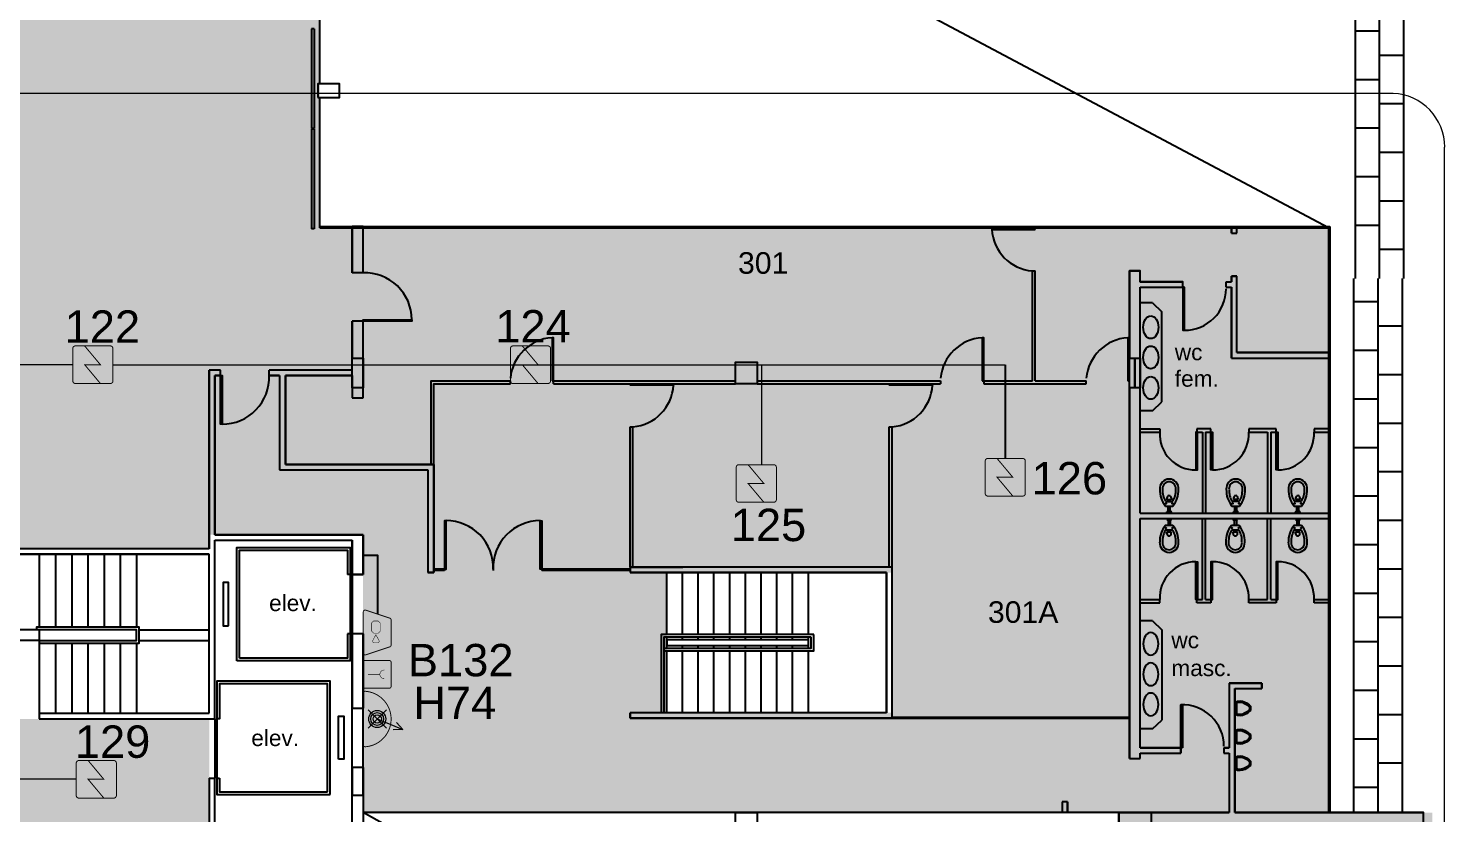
# Model space of a CAD drawing. Header units: metres. Extents: x -331 to 2982, y 362 to 2539.
# Drawn here: x 846.21 to 872.45, y 2203.75 to 2218.31 of the extents above; entities that cross this region are included whole.
import ezdxf
from ezdxf.enums import TextEntityAlignment as Align

# ---------------------------------------------------------------- set-up
doc = ezdxf.new("R2010")
doc.units = ezdxf.units.M
doc.layers.get('0').update_dxf_attribs({"color": 251})
for name, color, linetype in [('72_EGR_BASE_PRIMITIVE', 7, 'Continuous'), ('ALV', 251, 'Continuous'), ('CX', 251, 'Continuous'), ('Det', 251, 'Continuous'), ('DET. FUMAÇA', 1, 'Continuous'), ('Div', 251, 'Continuous'), ('Est', 251, 'Continuous'), ('Mob', 251, 'Continuous'), ('Pis', 251, 'Continuous'), ('SALAS NOVAS', 7, 'Continuous'), ('Texto_Salas', 251, 'Continuous'), ('vid', 251, 'Continuous'), ('vis', 251, 'Continuous')]:
    doc.layers.add(name, color=color, linetype=linetype)
doc.layers.add('_corredores', color=251, linetype='Continuous', plot=False)
doc.layers.add('_salas', color=251, linetype='Continuous', plot=False)
doc.styles.add('DESTAQUE', font='arial.ttf', dxfattribs={"height": 0.4})
doc.styles.add('X3G_ENTITY_1416C373', font='arial.ttf', dxfattribs={"height": 0.6})
doc.styles.add('X3G_ENTITY_1416C459', font='arial.ttf', dxfattribs={"height": 0.6})
doc.styles.add('X3G_ENTITY_1416C45C', font='arial.ttf', dxfattribs={"height": 0.6})
doc.styles.add('X3G_ENTITY_1416C45F', font='arial.ttf', dxfattribs={"height": 0.6})
doc.styles.add('X3G_ENTITY_1416C462', font='arial.ttf', dxfattribs={"height": 0.6})
doc.styles.add('X3G_ENTITY_1416C468', font='arial.ttf', dxfattribs={"height": 0.6})
doc.styles.add('X3G_ENTITY_1422AABD', font='arial.ttf', dxfattribs={"height": 0.6})

# ---------------------------------------------------------------- blocks, each defined once
blk = doc.blocks.new('WEW')
at = {"color": 1, "lineweight": 0, "true_color": 0xe60000}
for p, q in [((1781.244, 994.005), (1781.439, 994.482)), ((1781.439, 994.482), (1781.308, 994.36)), ((1781.439, 994.482), (1781.447, 994.302)), ((1781.075, 994.175), (1781.413, 993.836)), ((1781.413, 994.175), (1781.075, 993.836))]:
    blk.add_line(p, q, dxfattribs=at)
at = {"color": 1, "true_color": 0xe60000, "const_width": 0.0172}
for points in [[(1779.259, 993.747), (1780.023, 993.747, 0.511918), (1780.056, 993.793), (1779.907, 994.24, 0.322823), (1779.874, 994.263), (1779.408, 994.263, 0.322823), (1779.375, 994.24), (1779.226, 993.793, 0.511918)], [(1780.193, 994.263), (1780.641, 994.263, -0.414214), (1780.675, 994.229), (1780.675, 993.782, -0.414214), (1780.641, 993.747), (1780.193, 993.747, -0.414214), (1780.159, 993.782), (1780.159, 994.229, -0.414214)], [(1780.764, 993.748), (1781.724, 993.748, 0.435311), (1781.759, 993.784, 0.930949), (1780.73, 993.784, 0.435311)]]:
    blk.add_lwpolyline(points, format="xyb", close=True, dxfattribs=at)
at = {"color": 1, "true_color": 0xe60000, "const_width": 0.0086}
for points in [[(1780.336, 994.135), (1780.338, 994.117), (1780.344, 994.099), (1780.351, 994.088), (1780.365, 994.073), (1780.373, 994.067), (1780.386, 994.06), (1780.397, 994.057), (1780.413, 994.055), (1780.421, 994.055), (1780.431, 994.056), (1780.45, 994.062), (1780.464, 994.07), (1780.477, 994.082), (1780.488, 994.096), (1780.494, 994.11), (1780.497, 994.122), (1780.498, 994.13), (1780.498, 994.136)], [(1780.417, 993.837), (1780.417, 994.055)]]:
    blk.add_lwpolyline(points, dxfattribs=at)
for points in [[(1779.463, 994.06), (1779.617, 994.06), (1779.652, 994.026), (1779.652, 993.936), (1779.617, 993.902), (1779.463, 993.902), (1779.428, 993.936), (1779.428, 994.026)], [(1779.832, 993.936), (1779.832, 994.026), (1779.802, 994.044), (1779.679, 993.981), (1779.802, 993.918)]]:
    blk.add_lwpolyline(points, close=True, dxfattribs=at)
at = {"color": 1, "lineweight": 0, "true_color": 0xe60000}
for radius in [0.158, 0.119, 0.0774]:
    blk.add_circle((1781.244, 994.005), radius, dxfattribs=at)
blk = doc.blocks.new('Detector de fumaça')
at = {"layer": 'DET. FUMAÇA', "linetype": 'Continuous', "lineweight": 15, "const_width": 0.0187}
blk.add_lwpolyline([(774.599, 539.816), (775.249, 539.816, -0.414214), (775.296, 539.769), (775.296, 539.167, -0.414214), (775.249, 539.12), (774.599, 539.12, -0.414214), (774.553, 539.167), (774.553, 539.769, -0.414214)], format="xyb", close=True, dxfattribs=at)
blk.add_lwpolyline([(774.773, 539.816), (775.064, 539.468), (774.773, 539.468), (775.064, 539.12)], dxfattribs=at)
blk = doc.blocks.new('VASO')
at = {"layer": 'Mob'}
for p, q in [((302.351, 172.465), (302.38, 172.465)), ((302.38, 172.465), (302.38, 172.383)), ((302.411, 172.354), (302.411, 172.494)), ((302.499, 172.354), (302.499, 172.494)), ((302.599, 172.444), (302.499, 172.444)), ((302.599, 172.444), (302.599, 172.455)), ((302.599, 172.404), (302.599, 172.444)), ((302.619, 172.464), (302.609, 172.464)), ((302.619, 172.424), (302.619, 172.464)), ((302.619, 172.424), (302.619, 172.383)), ((302.351, 172.383), (302.38, 172.383)), ((302.599, 172.404), (302.499, 172.404)), ((302.599, 172.404), (302.599, 172.393)), ((302.619, 172.383), (302.609, 172.383))]:
    blk.add_line(p, q, dxfattribs=at)
for centre in [(302.453, 172.486), (302.453, 172.362)]:
    blk.add_circle(centre, 0.00707, dxfattribs=at)
for centre, radius, start, end in [((302.178, 172.42), 0.179, 86.6811, 178.7962), ((302.178, 172.427), 0.179, 181.2038, 273.3189), ((302.178, 172.42), 0.129, 86.6811, 178.7962), ((302.178, 172.427), 0.129, 181.2038, 273.3189), ((302.205, 172.134), 0.464, 50.6979, 92.0637), ((302.205, 172.134), 0.414, 60.1325, 92.0637), ((302.349, 172.422), 0.043, 86.6811, 178.7962), ((302.349, 172.426), 0.043, 181.2038, 273.3189), ((302.609, 172.455), 0.00935, 90, 180), ((302.205, 172.713), 0.464, 267.9363, 309.3021), ((302.205, 172.713), 0.414, 267.9363, 299.8675), ((302.609, 172.393), 0.00935, 180, 270)]:
    blk.add_arc(centre, radius, start, end, dxfattribs=at)

msp = doc.modelspace()

# ---------------------------------------------------------------- hatches: boundary and pattern name
at = {"layer": '_corredores', "transparency": 33554508}
h = msp.add_hatch(color=256, dxfattribs=at)
h.dxf.hatch_style = 1
h.paths.add_polyline_path([(851.611, 2224.542), (870.381, 2224.542), (870.381, 2226.378), (870.191, 2226.378), (870.191, 2226.575), (870.005, 2226.762), (866.306, 2226.763), (866.29, 2226.729), (866.185, 2226.811), (865.424, 2227.572), (863.996, 2227.572), (862.567, 2227.572), (861.757, 2226.763), (861.722, 2226.763), (861.718, 2226.762), (861.705, 2226.761), (861.687, 2226.761), (858.092, 2226.763), (857.746, 2226.416), (857.399, 2226.763), (853.806, 2226.763), (853.79, 2226.729), (853.686, 2226.811), (852.924, 2227.572), (851.496, 2227.572), (849.749, 2227.572), (849.749, 2226.812), (849.609, 2226.812), (849.609, 2229.892), (844.805, 2229.892), (844.805, 2226.871), (844.864, 2226.812), (845.246, 2227.194), (845.628, 2226.812), (845.246, 2226.43), (844.805, 2226.871), (844.805, 2226.753), (844.815, 2226.763), (840.708, 2226.763), (840.376, 2226.43), (840.043, 2226.763), (836.436, 2226.763), (836.42, 2226.729), (836.316, 2226.811), (835.554, 2227.572), (834.126, 2227.572), (832.698, 2227.572), (831.888, 2226.763), (831.852, 2226.763), (831.849, 2226.762), (831.835, 2226.761), (831.817, 2226.761), (828.223, 2226.763), (827.876, 2226.416), (827.529, 2226.763), (823.936, 2226.763), (823.92, 2226.729), (823.815, 2226.811), (823.054, 2227.572), (821.626, 2227.572), (820.197, 2227.572), (819.387, 2226.763), (819.352, 2226.763), (819.348, 2226.762), (819.335, 2226.761), (819.317, 2226.761), (815.722, 2226.763), (815.376, 2226.416), (815.029, 2226.763), (811.436, 2226.763), (811.42, 2226.729), (811.315, 2226.811), (810.554, 2227.572), (809.126, 2227.572), (807.697, 2227.572), (806.887, 2226.763), (806.852, 2226.763), (806.848, 2226.762), (806.835, 2226.761), (806.817, 2226.761), (803.222, 2226.763), (802.876, 2226.416), (802.529, 2226.763), (798.936, 2226.763), (798.92, 2226.729), (798.815, 2226.811), (798.054, 2227.572), (796.626, 2227.572), (795.197, 2227.572), (794.387, 2226.763), (794.352, 2226.763), (794.348, 2226.762), (794.335, 2226.761), (794.317, 2226.761), (790.722, 2226.763), (790.376, 2226.416), (790.029, 2226.763), (786.436, 2226.763), (786.42, 2226.729), (786.315, 2226.811), (785.554, 2227.572), (784.126, 2227.572), (782.697, 2227.572), (781.887, 2226.763), (781.852, 2226.763), (781.848, 2226.762), (781.835, 2226.761), (781.817, 2226.761), (778.222, 2226.763), (777.876, 2226.416), (777.529, 2226.763), (773.936, 2226.763), (773.92, 2226.729), (773.816, 2226.811), (773.054, 2227.572), (771.626, 2227.572), (770.197, 2227.572), (769.387, 2226.763), (769.352, 2226.763), (769.348, 2226.762), (769.335, 2226.761), (769.317, 2226.761), (765.617, 2226.762), (765.431, 2226.575), (765.431, 2226.378), (765.241, 2226.378), (765.241, 2224.542), (770.086, 2224.542), (770.086, 2214.629), (770.226, 2214.629), (770.226, 2205.509), (767.338, 2205.509), (767.338, 2207.704), (766.211, 2207.704), (766.211, 2205.509), (751.111, 2205.509), (751.111, 2210.741), (749.911, 2210.741), (749.911, 2205.509), (746.061, 2205.509), (746.061, 2201.894), (748.431, 2201.894), (748.431, 2203.594), (748.031, 2203.594), (748.031, 2203.794), (754.456, 2203.794), (754.456, 2203.594), (754.131, 2203.594), (754.131, 2201.894), (754.456, 2201.894), (754.456, 2201.694), (754.456, 2201.169), (757.956, 2201.169), (757.956, 2203.569), (757.956, 2203.769), (768.011, 2203.769), (768.011, 2203.749), (768.816, 2203.749), (768.816, 2195.789), (767.986, 2195.789), (767.986, 2195.769), (762.346, 2195.769), (761.071, 2195.769), (761.071, 2193.044), (754.156, 2193.044), (752.481, 2193.044), (752.481, 2160.519), (752.481, 2157.069), (754.081, 2157.069), (754.081, 2160.544), (753.906, 2160.544), (753.906, 2163.419), (754.171, 2163.419), (754.171, 2187.629), (760.806, 2187.629), (760.806, 2187.719), (773.011, 2187.719), (775.861, 2187.719), (782.791, 2187.719), (782.791, 2190.319), (775.861, 2190.319), (772.986, 2190.319), (772.986, 2195.79), (771.756, 2195.789), (771.756, 2203.744), (773.121, 2203.744), (773.121, 2203.829), (845.141, 2203.829), (845.141, 2195.819), (845.261, 2195.819), (845.261, 2190.319), (839.761, 2190.319), (839.761, 2188.494), (845.261, 2188.494), (845.261, 2187.569), (849.661, 2187.569), (849.661, 2185.094), (852.261, 2185.094), (852.261, 2183.894), (853.061, 2183.894), (853.061, 2176.889), (852.261, 2176.889), (852.261, 2175.254), (853.061, 2175.254), (853.061, 2168.394), (852.261, 2168.394), (852.261, 2166.994), (853.061, 2166.994), (853.061, 2159.489), (825.261, 2159.489), (825.261, 2158.669), (814.561, 2158.669), (814.561, 2159.469), (811.031, 2159.469), (811.031, 2158.069), (813.081, 2158.069), (813.081, 2157.769), (812.881, 2157.769), (812.881, 2156.869), (827.081, 2156.869), (827.081, 2158.069), (854.661, 2158.069), (854.661, 2183.893), (855.756, 2183.893), (855.756, 2184.657), (854.661, 2184.657), (854.661, 2186.757), (855.756, 2186.757), (855.756, 2187.519), (852.011, 2187.519), (852.011, 2187.719), (870.321, 2187.719), (870.321, 2195.769), (866.411, 2195.769), (866.411, 2195.773), (852.411, 2195.789), (852.411, 2195.699), (852.411, 2190.369), (849.561, 2190.369), (849.561, 2205.509), (845.001, 2205.509), (845.001, 2208.659), (849.561, 2208.659), (849.561, 2208.919), (849.561, 2212.194), (852.211, 2212.194), (852.211, 2214.629), (851.611, 2214.629)])
h.paths.add_polyline_path([(845.931, 2221.609), (845.47, 2221.609), (845.47, 2222.029), (843.97, 2222.029), (843.97, 2221.609), (843.95, 2220.109), (845.93, 2220.109), (845.931, 2214.629), (846.008, 2214.629), (846.008, 2210.809), (843.811, 2210.809), (843.811, 2205.509), (835.011, 2205.509), (835.011, 2210.809), (833.811, 2210.809), (833.811, 2205.509), (825.011, 2205.509), (825.011, 2210.809), (823.811, 2210.809), (823.811, 2205.509), (815.011, 2205.509), (815.011, 2210.809), (813.811, 2210.809), (813.811, 2205.509), (805.011, 2205.509), (805.011, 2210.809), (803.811, 2210.809), (803.811, 2205.509), (795.011, 2205.509), (795.011, 2210.809), (793.811, 2210.809), (793.811, 2205.509), (785.011, 2205.509), (785.011, 2210.809), (783.811, 2210.809), (783.811, 2205.509), (775.011, 2205.509), (775.011, 2210.809), (773.981, 2210.809), (773.981, 2205.509), (773.196, 2205.509), (773.196, 2214.629), (773.126, 2214.629), (773.125, 2220.109), (775.146, 2220.109), (775.146, 2221.609), (775.126, 2221.609), (775.126, 2222.029), (773.626, 2222.029), (773.626, 2221.609), (773.166, 2221.609), (773.166, 2224.542), (845.931, 2224.541)], flags=16)
h.paths.add_polyline_path([(851.496, 2226.43), (851.114, 2226.812), (851.496, 2227.194), (851.878, 2226.812)], flags=16)
h.paths.add_polyline_path([(834.508, 2226.812), (834.126, 2226.43), (833.744, 2226.812), (834.126, 2227.194)], flags=16)
h.paths.add_polyline_path([(863.614, 2226.812), (863.996, 2227.194), (864.378, 2226.812), (863.996, 2226.43)], flags=16)
h.paths.add_polyline_path([(822.008, 2226.812), (821.626, 2226.43), (821.244, 2226.812), (821.626, 2227.194)], flags=16)
h.paths.add_polyline_path([(864.389, 2190.556), (864.551, 2190.634), (864.712, 2190.35), (866.013, 2191.248, -0.431733), (866.332, 2192.391), (865.598, 2193.79), (865.28, 2193.589), (865.172, 2193.734, -2.788173)], flags=16)
h.paths.add_polyline_path([(809.508, 2226.812), (809.126, 2226.43), (808.744, 2226.812), (809.126, 2227.194)], flags=16)
h.paths.add_polyline_path([(797.008, 2226.812), (796.626, 2226.43), (796.244, 2226.812), (796.626, 2227.194)], flags=16)
h.paths.add_polyline_path([(784.507, 2226.812), (784.126, 2226.43), (783.744, 2226.812), (784.126, 2227.194)], flags=16)
h.paths.add_polyline_path([(772.008, 2226.812), (771.626, 2226.43), (771.244, 2226.812), (771.626, 2227.194)], flags=16)
h.paths.add_polyline_path([(767.557, 2193.922), (767.41, 2193.819), (767.205, 2194.063), (766.31, 2193.169, -0.414214), (766.31, 2192.369), (767.205, 2191.475), (767.41, 2191.719), (767.557, 2191.616, -3.171595)], flags=16)
h = msp.add_hatch(color=256, dxfattribs=at)
h.dxf.hatch_style = 1
h.paths.add_polyline_path([(866.409, 2203.751), (866.409, 2203.771), (868.459, 2203.771), (868.459, 2204.871), (866.809, 2204.871), (866.809, 2204.771), (866.609, 2204.771), (866.609, 2205.521), (862.209, 2205.521), (857.359, 2205.521), (857.359, 2205.621), (858.034, 2205.621), (858.034, 2208.221), (853.709, 2208.221), (853.609, 2208.221), (853.609, 2210.121), (850.859, 2210.121), (850.859, 2212.096), (849.659, 2212.096), (849.659, 2208.921), (852.409, 2208.921), (852.409, 2203.751)])
at = {"layer": '_salas', "transparency": 33554559}
h = msp.add_hatch(color=256, dxfattribs=at)
h.dxf.hatch_style = 1
h.paths.add_polyline_path([(870.319, 2214.631), (852.209, 2214.631), (852.209, 2212.196), (849.559, 2212.196), (849.559, 2208.921), (849.659, 2208.921), (849.659, 2212.096), (850.859, 2212.096), (850.859, 2210.121), (853.609, 2210.121), (853.609, 2208.221), (853.709, 2208.221), (862.209, 2208.221), (862.209, 2205.621), (857.359, 2205.621), (857.359, 2205.521), (862.209, 2205.521), (866.609, 2205.521), (866.609, 2204.771), (866.809, 2204.771), (866.809, 2204.871), (868.459, 2204.871), (868.459, 2203.771), (866.409, 2203.771), (866.409, 2203.571), (872.219, 2203.571), (872.219, 2203.771), (870.319, 2203.771)])

# ---------------------------------------------------------------- linework, layer by layer
at = {"layer": '72_EGR_BASE_PRIMITIVE', "color": 150, "true_color": 0x007fff}
msp.add_polyline3d([(864.307, 2212.072, 0), (864.307, 2210.343, 0)], dxfattribs=at)
at = {"layer": '72_EGR_BASE_PRIMITIVE', "color": 1, "true_color": 0xff0000}
msp.add_polyline3d([(852.684, 2207.458, 0), (852.684, 2208.535, 0), (852.409, 2208.535, 0)], dxfattribs=at)
at = {"layer": 'ALV', "color": 251}
for p, q in [((852.409, 2214.631), (852.209, 2214.631)), ((852.209, 2214.631), (852.209, 2213.777)), ((852.209, 2213.777), (852.209, 2214.631)), ((852.389, 2214.611), (852.229, 2214.611)), ((852.409, 2213.777), (852.409, 2214.631)), ((852.409, 2213.777), (852.409, 2214.631)), ((868.499, 2214.511), (868.499, 2214.611)), ((868.499, 2214.611), (868.499, 2214.511)), ((868.499, 2214.511), (868.599, 2214.511)), ((868.499, 2214.511), (868.599, 2214.511)), ((868.599, 2214.511), (868.599, 2214.611)), ((868.599, 2214.511), (868.599, 2214.611)), ((852.409, 2213.777), (852.209, 2213.777)), ((866.609, 2213.811), (866.809, 2213.811)), ((868.499, 2213.611), (868.499, 2213.711)), ((868.499, 2213.711), (868.599, 2213.711)), ((868.599, 2213.711), (868.499, 2213.711)), ((868.499, 2213.711), (868.499, 2213.611)), ((868.599, 2212.296), (868.599, 2213.711)), ((868.599, 2212.296), (868.599, 2213.711)), ((866.809, 2213.611), (867.599, 2213.611)), ((866.809, 2213.511), (867.599, 2213.511)), ((868.399, 2213.511), (868.399, 2213.611)), ((868.399, 2213.611), (868.499, 2213.611)), ((868.399, 2213.511), (868.499, 2213.511)), ((868.499, 2212.196), (868.499, 2213.511)), ((868.499, 2213.511), (868.499, 2212.196)), ((852.209, 2212.877), (852.209, 2212.196)), ((852.209, 2212.196), (852.209, 2212.877)), ((852.409, 2212.877), (852.209, 2212.877)), ((852.409, 2212.196), (852.409, 2212.877)), ((852.409, 2211.646), (852.409, 2212.877)), ((868.499, 2212.196), (870.299, 2212.196)), ((868.499, 2212.196), (870.299, 2212.196)), ((870.299, 2212.296), (868.599, 2212.296)), ((849.559, 2208.921), (849.559, 2211.971)), ((849.767, 2211.971), (849.559, 2211.971)), ((849.559, 2211.971), (849.559, 2208.921)), ((849.767, 2211.971), (849.559, 2211.971)), ((849.559, 2211.971), (849.559, 2208.921)), ((849.767, 2211.971), (849.559, 2211.971)), ((849.559, 2211.971), (849.559, 2208.921)), ((849.767, 2211.971), (849.559, 2211.971)), ((849.659, 2208.921), (849.659, 2211.871)), ((849.659, 2211.871), (849.767, 2211.871)), ((849.659, 2208.921), (849.659, 2211.871)), ((849.659, 2211.871), (849.767, 2211.871)), ((849.659, 2208.921), (849.659, 2211.871)), ((849.659, 2211.871), (849.767, 2211.871)), ((849.659, 2211.871), (849.659, 2208.921)), ((849.767, 2211.871), (849.659, 2211.871)), ((849.767, 2211.871), (849.767, 2211.971)), ((852.209, 2211.971), (850.667, 2211.971)), ((852.209, 2211.971), (850.667, 2211.971)), ((852.209, 2211.971), (850.667, 2211.971)), ((852.209, 2211.971), (850.667, 2211.971)), ((850.667, 2211.871), (850.667, 2211.971)), ((850.667, 2211.871), (850.86, 2211.871)), ((850.667, 2211.871), (850.86, 2211.871)), ((850.667, 2211.871), (850.86, 2211.871)), ((850.86, 2211.871), (850.667, 2211.871)), ((850.86, 2211.871), (850.86, 2210.121)), ((850.86, 2211.871), (850.86, 2210.121)), ((850.97, 2211.871), (850.97, 2210.221)), ((850.97, 2210.221), (850.97, 2211.871)), ((852.209, 2211.871), (850.97, 2211.871)), ((850.97, 2211.871), (852.209, 2211.871)), ((850.97, 2211.871), (852.209, 2211.871)), ((850.97, 2211.871), (852.209, 2211.871)), ((852.209, 2211.871), (852.209, 2211.461)), ((852.209, 2211.646), (852.209, 2211.461)), ((852.409, 2211.461), (852.409, 2211.646)), ((852.409, 2211.461), (852.409, 2211.646)), ((866.609, 2211.646), (866.609, 2204.771)), ((866.809, 2209.321), (866.809, 2211.646)), ((852.209, 2211.461), (852.409, 2211.461)), ((852.209, 2211.461), (852.409, 2211.461)), ((850.86, 2210.121), (853.609, 2210.121)), ((850.86, 2210.121), (853.609, 2210.121)), ((850.97, 2210.221), (853.719, 2210.221)), ((853.719, 2210.221), (850.97, 2210.221)), ((853.609, 2210.121), (853.609, 2208.221)), ((853.609, 2210.121), (853.609, 2208.221)), ((853.719, 2210.221), (853.719, 2208.221)), ((853.719, 2208.221), (853.719, 2210.221)), ((866.809, 2209.221), (870.299, 2209.221)), ((866.809, 2209.221), (870.299, 2209.221)), ((866.809, 2204.971), (866.809, 2209.221)), ((849.559, 2208.661), (849.559, 2208.921)), ((849.559, 2208.921), (849.559, 2208.661)), ((849.559, 2208.921), (849.559, 2208.661)), ((849.559, 2208.921), (849.559, 2208.661)), ((849.659, 2208.921), (852.409, 2208.921)), ((852.409, 2208.921), (849.659, 2208.921)), ((852.409, 2208.921), (849.659, 2208.921)), ((852.409, 2208.921), (849.659, 2208.921)), ((852.409, 2208.921), (852.409, 2208.184)), ((852.409, 2208.184), (852.409, 2208.921)), ((852.409, 2208.184), (852.409, 2208.921)), ((852.409, 2208.184), (852.409, 2208.921)), ((849.559, 2208.661), (845.144, 2208.661)), ((849.559, 2208.661), (845.144, 2208.661)), ((849.559, 2208.661), (845.144, 2208.661)), ((849.559, 2208.661), (845.144, 2208.661)), ((849.659, 2208.821), (852.209, 2208.821)), ((849.659, 2208.821), (852.209, 2208.821)), ((849.659, 2208.821), (852.209, 2208.821)), ((849.659, 2208.821), (852.209, 2208.821)), ((849.659, 2205.511), (849.659, 2208.821)), ((852.209, 2208.184), (852.209, 2208.821)), ((852.209, 2208.821), (852.209, 2208.184)), ((852.209, 2208.821), (852.209, 2208.184)), ((852.209, 2208.821), (852.209, 2208.184)), ((849.559, 2208.561), (845.144, 2208.561)), ((845.144, 2208.561), (849.559, 2208.561)), ((845.144, 2208.561), (849.559, 2208.561)), ((845.144, 2208.561), (849.559, 2208.561)), ((849.559, 2205.611), (849.559, 2208.561)), ((852.409, 2208.184), (852.209, 2208.184)), ((852.209, 2208.184), (852.409, 2208.184)), ((852.209, 2208.184), (852.409, 2208.184)), ((852.209, 2208.184), (852.409, 2208.184)), ((853.719, 2208.221), (853.609, 2208.221)), ((853.609, 2208.221), (853.719, 2208.221)), ((857.359, 2208.321), (858.334, 2208.321)), ((857.359, 2208.321), (857.359, 2208.221)), ((858.334, 2208.321), (857.359, 2208.321)), ((857.359, 2208.321), (857.359, 2208.221)), ((862.109, 2208.221), (857.359, 2208.221)), ((857.359, 2208.221), (862.109, 2208.221)), ((860.959, 2208.321), (858.334, 2208.321)), ((862.209, 2208.321), (858.334, 2208.321)), ((862.109, 2205.621), (862.109, 2208.221)), ((862.109, 2208.221), (862.109, 2205.621)), ((862.209, 2205.521), (862.209, 2208.321)), ((862.209, 2205.621), (862.209, 2208.221)), ((852.209, 2205.709), (852.209, 2207.084)), ((852.409, 2207.084), (852.209, 2207.084)), ((852.409, 2207.084), (852.409, 2206.346)), ((852.409, 2206.446), (852.409, 2205.709)), ((869.059, 2206.171), (868.459, 2206.171)), ((868.459, 2206.171), (868.459, 2204.971)), ((868.559, 2206.071), (869.059, 2206.071)), ((868.559, 2203.771), (868.559, 2206.071)), ((869.059, 2206.071), (869.059, 2206.171)), ((846.409, 2205.611), (849.559, 2205.611)), ((846.409, 2205.611), (846.409, 2205.511)), ((846.409, 2205.511), (849.559, 2205.511)), ((846.409, 2205.511), (849.559, 2205.511)), ((848.819, 2205.511), (849.559, 2205.511)), ((849.459, 2205.511), (849.659, 2205.511)), ((852.209, 2204.609), (852.209, 2205.709)), ((852.409, 2204.609), (852.409, 2205.709)), ((862.109, 2205.621), (857.359, 2205.621)), ((857.359, 2205.521), (857.359, 2205.621)), ((862.109, 2205.621), (857.359, 2205.621)), ((857.359, 2205.621), (857.359, 2205.521)), ((862.209, 2205.521), (857.359, 2205.521)), ((857.359, 2205.521), (862.209, 2205.521)), ((866.609, 2204.771), (866.809, 2204.771)), ((867.559, 2204.971), (866.809, 2204.971)), ((866.809, 2204.771), (866.809, 2204.871)), ((866.809, 2204.871), (867.559, 2204.871)), ((867.559, 2204.871), (867.559, 2204.971)), ((868.459, 2204.971), (868.359, 2204.971)), ((868.359, 2204.971), (868.359, 2204.871)), ((868.359, 2204.871), (868.459, 2204.871)), ((868.359, 2204.871), (868.459, 2204.871)), ((868.459, 2204.871), (868.459, 2203.771)), ((868.459, 2204.871), (868.459, 2203.771)), ((852.209, 2204.096), (852.209, 2204.609)), ((852.409, 2204.609), (852.409, 2204.096)), ((849.559, 2204.411), (849.659, 2204.411)), ((849.559, 2204.411), (849.559, 2203.234)), ((849.659, 2203.234), (849.659, 2204.411)), ((865.459, 2203.971), (865.359, 2203.971)), ((865.359, 2203.971), (865.359, 2203.771)), ((865.459, 2203.971), (865.359, 2203.971)), ((865.359, 2203.971), (865.359, 2203.771)), ((865.459, 2203.971), (865.459, 2203.771)), ((865.459, 2203.771), (865.459, 2203.971)), ((867.009, 2203.771), (868.459, 2203.771)), ((868.559, 2203.771), (870.299, 2203.771))]:
    msp.add_line(p, q, dxfattribs=at)
for points in [[(852.209, 2214.631), (852.409, 2214.631)], [(866.609, 2204.771), (866.609, 2213.811)], [(866.809, 2213.611), (866.809, 2213.811)], [(866.809, 2209.321), (866.809, 2213.511)], [(868.499, 2212.296), (868.499, 2212.296)], [(868.599, 2212.296), (870.299, 2212.296)], [(849.559, 2208.871), (849.559, 2211.971)], [(866.809, 2209.321), (870.299, 2209.321)], [(866.809, 2209.321), (870.299, 2209.321)], [(866.809, 2209.321), (866.809, 2209.321)], [(866.809, 2207.521), (866.809, 2209.221)], [(868.459, 2206.171), (868.459, 2204.971)], [(868.459, 2206.171), (869.059, 2206.171)], [(868.559, 2206.071), (869.059, 2206.071)], [(868.559, 2206.071), (868.559, 2203.771)], [(869.059, 2206.171), (869.059, 2206.071)], [(866.609, 2204.971), (866.609, 2204.971)], [(866.609, 2204.871), (866.609, 2204.871)], [(866.609, 2204.771), (866.809, 2204.771)], [(866.809, 2204.971), (867.559, 2204.971)], [(866.809, 2204.871), (867.559, 2204.871)], [(866.809, 2204.771), (866.809, 2204.871)], [(867.559, 2204.971), (867.559, 2204.871)], [(868.359, 2204.971), (868.359, 2204.871)], [(868.359, 2204.971), (868.459, 2204.971)], [(868.459, 2203.771), (866.409, 2203.771), (866.409, 2203.571), (872.059, 2203.571), (872.059, 2203.771), (868.559, 2203.771)], [(867.009, 2203.771), (868.459, 2203.771)], [(868.559, 2203.771), (872.059, 2203.771)]]:
    msp.add_lwpolyline(points, dxfattribs=at)
for points in [[(866.809, 2213.511), (867.599, 2213.511), (867.599, 2213.611), (866.809, 2213.611), (866.809, 2213.811), (866.609, 2213.811), (866.609, 2212.196), (866.709, 2212.196), (866.809, 2212.196)], [(852.409, 2206.446), (852.409, 2207.084), (852.209, 2207.084), (852.209, 2205.709), (852.409, 2205.709)], [(852.409, 2204.609), (852.209, 2204.609), (852.209, 2204.096), (852.359, 2204.096), (852.409, 2204.096)]]:
    msp.add_lwpolyline(points, close=True, dxfattribs=at)
at = {"layer": 'CX', "color": 251}
for points in [[(851.569, 2217.026), (851.969, 2217.026), (851.969, 2217.276), (851.569, 2217.276)], [(864.859, 2214.581), (864.859, 2214.611), (864.059, 2214.611), (864.059, 2214.581)], [(855.909, 2211.771), (855.939, 2211.771), (855.939, 2212.571), (855.909, 2212.571)], [(863.879, 2211.771), (863.909, 2211.771), (863.909, 2212.571), (863.879, 2212.571)], [(866.579, 2211.771), (866.609, 2211.771), (866.609, 2212.571), (866.579, 2212.571)], [(857.359, 2211.691), (857.359, 2211.721), (858.159, 2211.721), (858.159, 2211.691)], [(862.159, 2211.691), (862.159, 2211.721), (862.959, 2211.721), (862.959, 2211.691)]]:
    msp.add_lwpolyline(points, close=True, dxfattribs=at)
at = {"layer": 'CX', "color": 251, "ltscale": 8}
for points in [[(867.629, 2213.511), (867.599, 2213.511), (867.599, 2212.711), (867.629, 2212.711)], [(867.869, 2210.821), (867.839, 2210.821), (867.839, 2210.121), (867.869, 2210.121)], [(868.119, 2210.821), (868.149, 2210.821), (868.149, 2210.121), (868.119, 2210.121)], [(869.329, 2210.821), (869.359, 2210.821), (869.359, 2210.121), (869.329, 2210.121)], [(867.869, 2207.721), (867.839, 2207.721), (867.839, 2208.421), (867.869, 2208.421)], [(868.119, 2207.721), (868.149, 2207.721), (868.149, 2208.421), (868.119, 2208.421)], [(869.329, 2207.721), (869.359, 2207.721), (869.359, 2208.421), (869.329, 2208.421)], [(867.589, 2204.971), (867.559, 2204.971), (867.559, 2205.771), (867.589, 2205.771)]]:
    msp.add_lwpolyline(points, close=True, dxfattribs=at)
at = {"layer": 'CX', "color": 251}
for centre, start, end in [((864.878, 2214.629), 183.3253, 265.167), ((855.957, 2211.752), 93.3253, 175.167), ((863.927, 2211.752), 93.3253, 175.167), ((866.627, 2211.752), 93.3253, 175.167), ((857.34, 2211.739), 274.833, 356.6747), ((862.14, 2211.739), 274.833, 356.6747)]:
    msp.add_arc(centre, 0.821, start, end, dxfattribs=at)
at = {"layer": 'CX', "color": 251, "ltscale": 8}
for centre, radius, start, end in [((867.629, 2213.481), 0.77, 269.969, 0.031), ((867.839, 2210.792), 0.671, 177.4911, 270), ((868.149, 2210.792), 0.671, 270, 2.5089), ((869.359, 2210.792), 0.671, 270, 2.5089), ((867.839, 2207.75), 0.671, 90, 182.5089), ((868.149, 2207.75), 0.671, 357.4911, 90), ((869.359, 2207.75), 0.671, 357.4911, 90), ((867.588, 2205.001), 0.771, 0, 92.1894)]:
    msp.add_arc(centre, radius, start, end, dxfattribs=at)
at = {"layer": 'Det', "color": 251}
for p, q in [((870.789, 2238.511), (870.789, 2213.671)), ((871.689, 2238.511), (871.689, 2213.671)), ((871.239, 2213.671), (871.239, 2225.011)), ((870.299, 2214.611), (851.609, 2224.544)), ((871.239, 2214.902), (871.239, 2224.545)), ((870.789, 2218.261), (871.239, 2218.261)), ((870.789, 2217.815), (870.789, 2217.815)), ((871.239, 2217.811), (871.689, 2217.811)), ((870.789, 2217.361), (871.239, 2217.361)), ((870.789, 2216.915), (870.789, 2216.915)), ((871.239, 2216.911), (871.689, 2216.911)), ((870.789, 2216.461), (871.239, 2216.461)), ((871.239, 2216.011), (871.689, 2216.011)), ((870.789, 2215.561), (871.239, 2215.561)), ((871.239, 2215.111), (871.689, 2215.111)), ((870.789, 2214.661), (871.239, 2214.661)), ((871.239, 2214.211), (871.689, 2214.211)), ((870.759, 2213.671), (870.759, 2203.771)), ((871.209, 2213.671), (871.209, 2203.771)), ((871.659, 2213.671), (871.659, 2203.771)), ((870.759, 2213.241), (871.209, 2213.241)), ((870.759, 2212.791), (870.759, 2212.791)), ((871.209, 2212.791), (871.659, 2212.791)), ((870.759, 2212.341), (871.209, 2212.341)), ((870.759, 2211.891), (870.759, 2211.891)), ((871.209, 2211.891), (871.659, 2211.891)), ((870.759, 2211.441), (871.209, 2211.441)), ((870.759, 2210.991), (870.759, 2210.991)), ((871.209, 2210.991), (871.659, 2210.991)), ((870.759, 2210.541), (871.209, 2210.541)), ((870.759, 2210.091), (870.759, 2210.091)), ((871.209, 2210.091), (871.659, 2210.091)), ((870.759, 2209.641), (871.209, 2209.641)), ((870.759, 2209.191), (870.759, 2209.191)), ((871.209, 2209.191), (871.659, 2209.191)), ((870.759, 2208.741), (871.209, 2208.741)), ((870.759, 2208.291), (870.759, 2208.291)), ((871.209, 2208.291), (871.659, 2208.291)), ((870.759, 2207.841), (871.209, 2207.841)), ((870.759, 2207.391), (870.759, 2207.391)), ((871.209, 2207.391), (871.659, 2207.391)), ((870.759, 2206.941), (871.209, 2206.941)), ((870.759, 2206.491), (870.759, 2206.491)), ((871.209, 2206.491), (871.659, 2206.491)), ((870.759, 2206.041), (871.209, 2206.041)), ((870.759, 2205.591), (870.759, 2205.591)), ((871.209, 2205.591), (871.659, 2205.591)), ((870.759, 2205.141), (871.209, 2205.141)), ((870.759, 2204.691), (870.759, 2204.691)), ((871.209, 2204.691), (871.659, 2204.691)), ((870.759, 2204.241), (871.209, 2204.241)), ((852.409, 2203.781), (866.409, 2195.971)), ((870.759, 2203.791), (870.759, 2203.791))]:
    msp.add_line(p, q, dxfattribs=at)
at = {"layer": 'Div', "color": 230, "linetype": 'Continuous', "lineweight": 0}
for p, q in [((871.492, 2217.102), (742.965, 2217.102)), ((872.449, 2199.258), (872.449, 2216.102))]:
    msp.add_line(p, q, dxfattribs=at)
at = {"layer": 'Div', "lineweight": 0}
for p, q in [((864.809, 2211.771), (864.809, 2213.811)), ((864.809, 2213.811), (864.859, 2213.811)), ((864.859, 2211.771), (864.859, 2213.811)), ((855.139, 2211.721), (855.139, 2211.771)), ((855.939, 2211.721), (855.939, 2211.771)), ((863.109, 2211.771), (863.109, 2211.721)), ((863.909, 2211.771), (863.909, 2211.721)), ((865.809, 2211.721), (865.809, 2211.771)), ((866.809, 2210.881), (867.169, 2210.881)), ((866.809, 2210.821), (867.169, 2210.821)), ((867.169, 2210.881), (867.169, 2210.821)), ((868.119, 2210.881), (867.859, 2210.881)), ((867.859, 2210.881), (867.859, 2210.821)), ((867.859, 2210.821), (867.959, 2210.821)), ((867.959, 2210.821), (867.959, 2209.321)), ((868.019, 2210.821), (868.119, 2210.821)), ((868.119, 2210.821), (868.119, 2210.881)), ((869.329, 2210.881), (868.819, 2210.881)), ((868.819, 2210.881), (868.819, 2210.821)), ((868.819, 2210.821), (869.169, 2210.821)), ((869.169, 2210.821), (869.169, 2209.321)), ((869.229, 2210.821), (869.329, 2210.821)), ((869.329, 2210.821), (869.329, 2210.881)), ((870.299, 2210.881), (870.029, 2210.881)), ((870.029, 2210.881), (870.029, 2210.821)), ((870.029, 2210.821), (870.299, 2210.821)), ((867.959, 2207.721), (867.959, 2209.221)), ((869.169, 2207.721), (869.169, 2209.221)), ((866.809, 2207.721), (867.169, 2207.721)), ((866.809, 2207.661), (867.169, 2207.661)), ((867.169, 2207.661), (867.169, 2207.721)), ((867.859, 2207.661), (867.859, 2207.721)), ((867.859, 2207.721), (867.959, 2207.721)), ((868.119, 2207.661), (867.859, 2207.661)), ((868.019, 2207.721), (868.119, 2207.721)), ((868.119, 2207.721), (868.119, 2207.661)), ((868.819, 2207.661), (868.819, 2207.721)), ((868.819, 2207.721), (869.169, 2207.721)), ((869.329, 2207.661), (868.819, 2207.661)), ((869.229, 2207.721), (869.329, 2207.721)), ((869.329, 2207.721), (869.329, 2207.661)), ((870.029, 2207.661), (870.029, 2207.721)), ((870.029, 2207.721), (870.299, 2207.721)), ((870.299, 2207.661), (870.029, 2207.661))]:
    msp.add_line(p, q, dxfattribs=at)
at = {"layer": 'Div', "color": 251}
for p, q in [((864.809, 2211.771), (864.809, 2213.811)), ((864.809, 2213.811), (864.859, 2213.811)), ((864.859, 2211.771), (864.859, 2213.811)), ((855.139, 2211.721), (855.139, 2211.771)), ((855.939, 2211.721), (855.939, 2211.771)), ((863.109, 2211.771), (863.109, 2211.721)), ((863.909, 2211.771), (863.909, 2211.721)), ((865.809, 2211.721), (865.809, 2211.771)), ((866.809, 2210.881), (867.169, 2210.881)), ((866.809, 2210.821), (867.169, 2210.821)), ((867.169, 2210.881), (867.169, 2210.821)), ((868.119, 2210.881), (867.859, 2210.881)), ((867.859, 2210.881), (867.859, 2210.821)), ((867.859, 2210.821), (867.959, 2210.821)), ((867.959, 2210.821), (867.959, 2209.321)), ((868.019, 2210.821), (868.119, 2210.821)), ((868.119, 2210.821), (868.119, 2210.881)), ((869.329, 2210.881), (868.819, 2210.881)), ((868.819, 2210.881), (868.819, 2210.821)), ((868.819, 2210.821), (869.169, 2210.821)), ((869.169, 2210.821), (869.169, 2209.321)), ((869.229, 2210.821), (869.329, 2210.821)), ((869.329, 2210.821), (869.329, 2210.881)), ((870.299, 2210.881), (870.029, 2210.881)), ((870.029, 2210.881), (870.029, 2210.821)), ((870.029, 2210.821), (870.299, 2210.821)), ((867.959, 2207.721), (867.959, 2209.221)), ((869.169, 2207.721), (869.169, 2209.221)), ((866.809, 2207.721), (867.169, 2207.721)), ((866.809, 2207.661), (867.169, 2207.661)), ((867.169, 2207.661), (867.169, 2207.721)), ((867.859, 2207.661), (867.859, 2207.721)), ((867.859, 2207.721), (867.959, 2207.721)), ((868.119, 2207.661), (867.859, 2207.661)), ((868.019, 2207.721), (868.119, 2207.721)), ((868.119, 2207.721), (868.119, 2207.661)), ((868.819, 2207.661), (868.819, 2207.721)), ((868.819, 2207.721), (869.169, 2207.721)), ((869.329, 2207.661), (868.819, 2207.661)), ((869.229, 2207.721), (869.329, 2207.721)), ((869.329, 2207.721), (869.329, 2207.661)), ((870.029, 2207.661), (870.029, 2207.721)), ((870.029, 2207.721), (870.299, 2207.721)), ((870.299, 2207.661), (870.029, 2207.661))]:
    msp.add_line(p, q, dxfattribs=at)
at = {"layer": 'Div', "color": 150, "linetype": 'Continuous', "lineweight": 0}
for p, q in [((847.03, 2212.072), (841.862, 2212.072)), ((847.773, 2212.072), (864.307, 2212.072)), ((859.79, 2212.072), (859.79, 2210.209)), ((847.093, 2204.388), (750.816, 2204.388))]:
    msp.add_line(p, q, dxfattribs=at)
at = {"layer": 'Div', "lineweight": 0}
for points in [[(853.669, 2210.221), (853.669, 2211.771), (855.139, 2211.771)], [(853.719, 2210.221), (853.719, 2211.721), (855.139, 2211.721)], [(855.939, 2211.771), (859.309, 2211.771)], [(855.939, 2211.721), (859.309, 2211.721)], [(859.709, 2211.771), (863.109, 2211.771)], [(859.709, 2211.721), (863.109, 2211.721)], [(863.909, 2211.771), (864.809, 2211.771)], [(863.909, 2211.721), (865.809, 2211.721)], [(864.859, 2211.771), (865.809, 2211.771)], [(857.359, 2210.921), (857.409, 2210.921)], [(857.359, 2208.321), (857.359, 2210.921)], [(857.409, 2208.321), (857.409, 2210.921)], [(862.159, 2210.921), (862.209, 2210.921)], [(862.159, 2208.321), (862.159, 2210.921)], [(862.209, 2208.321), (862.209, 2210.921)], [(868.019, 2210.821), (868.019, 2209.321)], [(869.169, 2210.821), (869.169, 2209.321)], [(869.229, 2210.821), (869.229, 2209.321)], [(868.019, 2207.721), (868.019, 2209.221)], [(869.169, 2207.721), (869.169, 2209.221)], [(869.229, 2207.721), (869.229, 2209.221)]]:
    msp.add_lwpolyline(points, dxfattribs=at)
at = {"layer": 'Div', "color": 251}
for points in [[(853.669, 2210.221), (853.669, 2211.771), (855.139, 2211.771)], [(853.719, 2210.221), (853.719, 2211.721), (855.139, 2211.721)], [(855.939, 2211.771), (859.309, 2211.771)], [(855.939, 2211.721), (859.309, 2211.721)], [(859.709, 2211.771), (863.109, 2211.771)], [(859.709, 2211.721), (863.109, 2211.721)], [(863.909, 2211.771), (864.809, 2211.771)], [(863.909, 2211.721), (865.809, 2211.721)], [(864.859, 2211.771), (865.809, 2211.771)], [(857.359, 2210.921), (857.409, 2210.921)], [(857.359, 2208.321), (857.359, 2210.921)], [(857.409, 2208.321), (857.409, 2210.921)], [(862.159, 2210.921), (862.209, 2210.921)], [(862.159, 2208.321), (862.159, 2210.921)], [(862.209, 2208.321), (862.209, 2210.921)], [(868.019, 2210.821), (868.019, 2209.321)], [(869.169, 2210.821), (869.169, 2209.321)], [(869.229, 2210.821), (869.229, 2209.321)], [(868.019, 2207.721), (868.019, 2209.221)], [(869.169, 2207.721), (869.169, 2209.221)], [(869.229, 2207.721), (869.229, 2209.221)]]:
    msp.add_lwpolyline(points, dxfattribs=at)
at = {"layer": 'Div', "color": 230, "linetype": 'Continuous', "lineweight": 0}
msp.add_arc((871.448, 2216.101), 1.002, 0.036, 87.4685, dxfattribs=at)
at = {"layer": 'Est', "color": 251}
for points in [[(852.209, 2211.646), (852.209, 2212.196), (852.309, 2212.196), (852.409, 2212.196), (852.409, 2211.646), (852.309, 2211.646)], [(852.309, 2211.646), (852.209, 2211.646)], [(852.209, 2203.546), (852.209, 2204.096), (852.359, 2204.096), (852.409, 2204.096), (852.409, 2203.546), (852.209, 2203.546)]]:
    msp.add_lwpolyline(points, dxfattribs=at)
for points in [[(859.309, 2211.721), (859.309, 2212.121), (859.709, 2212.121), (859.709, 2211.721)], [(866.609, 2211.646), (866.609, 2212.196), (866.709, 2212.196), (866.709, 2211.646)], [(866.709, 2211.646), (866.709, 2212.196), (866.809, 2212.196), (866.809, 2211.646)], [(859.309, 2203.371), (859.309, 2203.771), (859.709, 2203.771), (859.709, 2203.371)], [(866.409, 2203.571), (866.409, 2203.771), (867.009, 2203.771), (867.009, 2203.571)]]:
    msp.add_lwpolyline(points, close=True, dxfattribs=at)
at = {"layer": 'Mob', "color": 251, "ltscale": 0.8}
for p, q in [((867.037, 2213.22), (866.809, 2213.22)), ((867.037, 2213.22), (867.209, 2213.055)), ((867.037, 2211.22), (867.209, 2211.384)), ((867.037, 2211.22), (866.809, 2211.22)), ((867.037, 2207.323), (866.809, 2207.323)), ((867.037, 2207.323), (867.209, 2207.158)), ((867.037, 2205.323), (866.809, 2205.323)), ((867.037, 2205.323), (867.209, 2205.487))]:
    msp.add_line(p, q, dxfattribs=at)
at = {"layer": 'Mob', "color": 251}
for p, q in [((867.209, 2211.384), (867.209, 2213.055)), ((867.274, 2209.54), (867.414, 2209.54)), ((867.274, 2209.452), (867.414, 2209.452)), ((867.304, 2209.6), (867.304, 2209.571)), ((867.385, 2209.571), (867.304, 2209.571)), ((867.324, 2209.352), (867.324, 2209.452)), ((867.364, 2209.352), (867.364, 2209.452)), ((867.385, 2209.6), (867.385, 2209.571)), ((867.304, 2209.332), (867.304, 2209.343)), ((867.344, 2209.332), (867.304, 2209.332)), ((867.324, 2209.352), (867.313, 2209.352)), ((867.324, 2209.352), (867.364, 2209.352)), ((867.344, 2209.332), (867.385, 2209.332)), ((867.364, 2209.352), (867.375, 2209.352)), ((867.385, 2209.332), (867.385, 2209.343)), ((867.209, 2207.158), (867.209, 2205.487))]:
    msp.add_line(p, q, dxfattribs=at)
for points in [[(867.109, 2209.321), (867.109, 2209.321)], [(867.109, 2209.221), (867.109, 2209.221)], [(867.134, 2209.221), (867.134, 2209.221)]]:
    msp.add_lwpolyline(points, dxfattribs=at)
for points in [[(868.854, 2205.673, -0.172667), (868.851, 2205.666, -0.12785), (868.749, 2205.591, -0.259672), (868.569, 2205.589, -0.273963), (868.559, 2205.606), (868.559, 2205.801, -0.273963), (868.569, 2205.818, -0.259672), (868.749, 2205.817, -0.12785), (868.851, 2205.742, -0.172667), (868.854, 2205.735)], [(868.831, 2205.681, -0.18231), (868.828, 2205.674, -0.118359), (868.741, 2205.612, -0.207423), (868.612, 2205.597, -0.331444), (868.598, 2205.615), (868.598, 2205.792, -0.331444), (868.612, 2205.811, -0.207423), (868.741, 2205.795, -0.118359), (868.828, 2205.734, -0.18231), (868.831, 2205.726)], [(868.854, 2205.147, -0.172667), (868.851, 2205.139, -0.12785), (868.749, 2205.064, -0.259672), (868.569, 2205.063, -0.273963), (868.559, 2205.08), (868.559, 2205.275, -0.273963), (868.569, 2205.292, -0.259672), (868.749, 2205.291, -0.12785), (868.851, 2205.216, -0.172667), (868.854, 2205.208)], [(868.831, 2205.155, -0.18231), (868.828, 2205.148, -0.118359), (868.741, 2205.086, -0.207423), (868.612, 2205.071, -0.331444), (868.598, 2205.089), (868.598, 2205.266, -0.331444), (868.612, 2205.285, -0.207423), (868.741, 2205.269, -0.118359), (868.828, 2205.208, -0.18231), (868.831, 2205.2)], [(868.854, 2204.655, -0.172667), (868.851, 2204.647, -0.12785), (868.749, 2204.573, -0.259672), (868.569, 2204.571, -0.273963), (868.559, 2204.588), (868.559, 2204.783, -0.273963), (868.569, 2204.8, -0.259672), (868.749, 2204.799, -0.12785), (868.851, 2204.724, -0.172667), (868.854, 2204.716)], [(868.831, 2204.663, -0.18231), (868.828, 2204.656, -0.118359), (868.741, 2204.594, -0.207423), (868.612, 2204.579, -0.331444), (868.598, 2204.597), (868.598, 2204.774, -0.331444), (868.612, 2204.793, -0.207423), (868.741, 2204.777, -0.118359), (868.828, 2204.716, -0.18231), (868.831, 2204.708)]]:
    msp.add_lwpolyline(points, format="xyb", close=True, dxfattribs=at)
for centre in [(867.283, 2209.499), (867.406, 2209.499)]:
    msp.add_circle(centre, 0.00707, dxfattribs=at)
for centre, radius, start, end in [((867.348, 2209.774), 0.179, 91.2038, 183.3189), ((867.634, 2209.747), 0.464, 177.9363, 219.3021), ((867.348, 2209.774), 0.129, 91.2038, 183.3189), ((867.634, 2209.747), 0.414, 177.9363, 209.8675), ((867.341, 2209.774), 0.129, 356.6811, 88.7962), ((867.341, 2209.774), 0.179, 356.6811, 88.7962), ((867.055, 2209.747), 0.464, 320.6979, 2.0637), ((867.055, 2209.747), 0.414, 330.1325, 2.0637), ((867.346, 2209.603), 0.043, 91.2038, 183.3189), ((867.342, 2209.603), 0.043, 356.6811, 88.7962), ((867.313, 2209.343), 0.00935, 90, 180), ((867.375, 2209.343), 0.00935, 0, 90)]:
    msp.add_arc(centre, radius, start, end, dxfattribs=at)
for centre in [(867.004, 2212.766), (867.004, 2212.208), (867.004, 2211.642)]:
    msp.add_ellipse(centre, major_axis=(0, 0.21), ratio=0.666667, dxfattribs=at)
at = {"layer": 'Mob', "color": 251, "extrusion": (0, 0, -1)}
for centre in [(867.004, 2206.9), (867.004, 2206.334), (867.004, 2205.776)]:
    msp.add_ellipse(centre, major_axis=(0, -0.21), ratio=0.666667, dxfattribs=at)
at = {"layer": 'Pis', "color": 251}
for p, q in [((851.609, 2217.276), (851.609, 2221.726)), ((851.609, 2214.611), (851.609, 2217.026)), ((846.409, 2208.561), (846.409, 2207.211)), ((846.709, 2208.561), (846.709, 2207.211)), ((847.009, 2208.561), (847.009, 2207.211)), ((847.309, 2208.561), (847.309, 2207.211)), ((847.609, 2208.561), (847.609, 2207.211)), ((847.909, 2208.561), (847.909, 2207.211)), ((848.209, 2208.561), (848.209, 2207.211)), ((852.169, 2208.184), (852.119, 2208.184)), ((852.169, 2208.184), (852.169, 2207.084)), ((852.209, 2208.184), (852.209, 2207.084)), ((858.034, 2207.071), (858.034, 2208.221)), ((858.326, 2207.071), (858.326, 2208.221)), ((858.617, 2207.071), (858.617, 2208.221)), ((858.909, 2207.071), (858.909, 2208.221)), ((859.201, 2207.071), (859.201, 2208.221)), ((859.492, 2207.071), (859.492, 2208.221)), ((859.784, 2207.071), (859.784, 2208.221)), ((860.076, 2207.071), (860.076, 2208.221)), ((860.367, 2207.071), (860.367, 2208.221)), ((860.659, 2207.071), (860.659, 2208.221)), ((846.359, 2207.161), (845.144, 2207.161)), ((846.409, 2207.161), (846.409, 2206.961)), ((848.259, 2207.161), (849.559, 2207.161)), ((852.169, 2207.084), (852.119, 2207.084)), ((846.409, 2206.961), (845.144, 2206.961)), ((846.409, 2206.911), (846.409, 2205.611)), ((846.709, 2206.911), (846.709, 2205.611)), ((847.009, 2206.911), (847.009, 2205.611)), ((847.309, 2206.911), (847.309, 2205.611)), ((847.609, 2206.911), (847.609, 2205.611)), ((847.909, 2206.911), (847.909, 2205.611)), ((848.209, 2206.911), (848.209, 2205.611)), ((848.259, 2206.961), (849.559, 2206.961)), ((858.034, 2206.821), (858.034, 2207.021)), ((858.326, 2206.971), (858.326, 2207.021)), ((858.326, 2206.821), (858.326, 2206.871)), ((858.617, 2206.971), (858.617, 2207.021)), ((858.617, 2206.821), (858.617, 2206.871)), ((858.909, 2206.971), (858.909, 2207.021)), ((858.909, 2206.821), (858.909, 2206.871)), ((859.201, 2206.971), (859.201, 2207.021)), ((859.201, 2206.821), (859.201, 2206.871)), ((859.492, 2206.971), (859.492, 2207.021)), ((859.492, 2206.821), (859.492, 2206.871)), ((859.784, 2206.971), (859.784, 2207.021)), ((859.784, 2206.821), (859.784, 2206.871)), ((860.076, 2206.971), (860.076, 2207.021)), ((860.076, 2206.821), (860.076, 2206.871)), ((860.367, 2206.971), (860.367, 2207.021)), ((860.367, 2206.821), (860.367, 2206.871)), ((860.659, 2206.821), (860.659, 2207.021)), ((858.034, 2205.621), (858.034, 2206.771)), ((858.326, 2205.621), (858.326, 2206.771)), ((858.617, 2205.621), (858.617, 2206.771)), ((858.909, 2205.621), (858.909, 2206.771)), ((859.201, 2205.621), (859.201, 2206.771)), ((859.492, 2205.621), (859.492, 2206.771)), ((859.784, 2205.621), (859.784, 2206.771)), ((860.076, 2205.621), (860.076, 2206.771)), ((860.367, 2205.621), (860.367, 2206.771)), ((860.659, 2205.621), (860.659, 2206.771)), ((849.659, 2205.511), (849.659, 2204.411)), ((849.699, 2205.511), (849.699, 2204.411)), ((849.699, 2204.411), (849.749, 2204.411))]:
    msp.add_line(p, q, dxfattribs=at)
for points in [[(850.069, 2206.584), (850.069, 2208.684), (852.169, 2208.684), (852.169, 2208.184)], [(850.119, 2206.634), (850.119, 2208.634), (852.119, 2208.634), (852.119, 2208.184)], [(852.169, 2207.084), (852.169, 2206.584), (850.069, 2206.584)], [(852.119, 2207.084), (852.119, 2206.634), (850.119, 2206.634)], [(851.799, 2204.109), (851.799, 2206.209), (849.699, 2206.209), (849.699, 2205.511)], [(851.749, 2204.159), (851.749, 2206.159), (849.749, 2206.159), (849.749, 2205.511), (849.699, 2205.511)], [(849.699, 2204.609), (849.699, 2204.109), (851.799, 2204.109)], [(849.749, 2204.411), (849.749, 2204.159), (851.749, 2204.159)]]:
    msp.add_lwpolyline(points, dxfattribs=at)
for points in [[(849.914, 2207.234), (849.914, 2208.034), (849.814, 2208.034), (849.814, 2207.234)], [(860.659, 2206.971), (858.034, 2206.971), (858.034, 2206.871), (860.659, 2206.871)], [(851.954, 2204.759), (851.954, 2205.559), (852.054, 2205.559), (852.054, 2204.759)]]:
    msp.add_lwpolyline(points, close=True, dxfattribs=at)
at = {"layer": 'vid', "color": 251, "ltscale": 5}
for p, q in [((851.504, 2218.299), (851.454, 2218.299)), ((851.454, 2218.299), (851.454, 2216.449)), ((851.504, 2218.299), (851.504, 2216.449)), ((851.504, 2216.449), (851.454, 2216.449)), ((851.504, 2216.441), (851.454, 2216.441)), ((851.454, 2216.441), (851.454, 2214.591)), ((851.504, 2216.441), (851.504, 2214.591)), ((851.504, 2214.591), (851.454, 2214.591))]:
    msp.add_line(p, q, dxfattribs=at)
at = {"layer": 'vid', "color": 251}
for p, q in [((851.609, 2214.631), (870.319, 2214.631)), ((851.609, 2214.611), (870.299, 2214.611)), ((870.299, 2214.611), (870.299, 2203.771)), ((870.319, 2214.631), (870.319, 2203.771)), ((853.919, 2208.281), (853.719, 2208.281)), ((853.919, 2208.261), (853.719, 2208.261)), ((857.359, 2208.281), (855.719, 2208.281)), ((857.359, 2208.261), (855.719, 2208.261)), ((862.209, 2205.521), (865.359, 2205.521)), ((866.409, 2203.771), (852.409, 2203.771))]:
    msp.add_line(p, q, dxfattribs=at)
at = {"layer": 'vid', "color": 251, "ltscale": 0.8}
for p, q in [((853.919, 2208.281), (853.919, 2208.261)), ((854.819, 2208.281), (854.819, 2208.261)), ((855.719, 2208.281), (855.719, 2208.261)), ((862.209, 2205.541), (866.609, 2205.541)), ((862.209, 2205.521), (866.609, 2205.521))]:
    msp.add_line(p, q, dxfattribs=at)
for points in [[(852.409, 2212.877), (852.409, 2212.907), (853.309, 2212.907), (853.309, 2212.877)], [(849.767, 2211.871), (849.797, 2211.871), (849.797, 2210.971), (849.767, 2210.971)], [(853.919, 2208.281), (853.949, 2208.281), (853.949, 2209.181), (853.919, 2209.181)], [(855.719, 2208.281), (855.689, 2208.281), (855.689, 2209.181), (855.719, 2209.181)]]:
    msp.add_lwpolyline(points, close=True, dxfattribs=at)
for centre, start, end in [((852.439, 2212.907), 0, 91.942), ((849.797, 2211.842), 270, 1.942), ((853.949, 2208.311), 358.058, 90), ((855.689, 2208.311), 90, 181.942)]:
    msp.add_arc(centre, 0.871, start, end, dxfattribs=at)
at = {"layer": 'vis', "color": 251}
for p, q in [((846.409, 2206.961), (846.409, 2206.911)), ((857.984, 2206.821), (857.984, 2205.621)), ((857.934, 2206.771), (857.934, 2205.621))]:
    msp.add_line(p, q, dxfattribs=at)
for points in [[(846.409, 2206.911), (848.259, 2206.911), (848.259, 2207.211), (846.359, 2207.211), (846.359, 2207.161)], [(846.409, 2206.961), (848.209, 2206.961), (848.209, 2207.161), (846.359, 2207.161)], [(860.759, 2207.071), (857.934, 2207.071), (857.934, 2206.771)], [(857.984, 2206.771), (860.759, 2206.771), (860.759, 2207.071)]]:
    msp.add_lwpolyline(points, dxfattribs=at)
msp.add_lwpolyline([(860.709, 2207.021), (857.984, 2207.021), (857.984, 2206.821), (860.709, 2206.821)], close=True, dxfattribs=at)

# ---------------------------------------------------------------- block references
at = {"lineweight": 0, "rotation": 270}
msp.add_blockref('WEW', (-141.335, 3986.75), dxfattribs=at)
at = {"layer": 'DET. FUMAÇA', "linetype": 'Continuous', "lineweight": 0}
for p in [(72.477, 1672.604), (80.586, 1672.604), (84.77, 1670.403), (89.383, 1670.518), (72.541, 1664.92)]:
    msp.add_blockref('Detector de fumaça', p, dxfattribs=at)
at = {"layer": 'Mob', "color": 251}
for p, rotation in [((696.154, 2511.952), 270), ((697.305, 2511.952), 270), ((1039.767, 1906.594), 90), ((1040.993, 1906.594), 90), ((1042.151, 1906.594), 90)]:
    msp.add_blockref('VASO', p, dxfattribs=dict(at, rotation=rotation))

# ---------------------------------------------------------------- texts
at = {"layer": 'Div', "color": 5, "linetype": 'Continuous', "lineweight": 0, "true_color": 0x0000ff, "char_height": 0.6, "attachment_point": 1}
for s, insert, style in [('122', (846.878, 2213.079), 'X3G_ENTITY_1416C459'), ('124', (854.858, 2213.085), 'X3G_ENTITY_1416C45C'), ('126', (864.796, 2210.269), 'X3G_ENTITY_1416C462'), ('125', (859.221, 2209.403), 'X3G_ENTITY_1416C45F'), ('129', (847.068, 2205.386), 'X3G_ENTITY_1416C468')]:
    msp.add_mtext_dynamic_manual_height_columns(s, width=13.3188, gutter_width=2.5, heights=[0], dxfattribs=dict(at, insert=insert, style=style))
at = {"layer": 'Div', "color": 6, "linetype": 'Continuous', "lineweight": 0, "true_color": 0xff00ff, "insert": (853.238, 2206.897), "char_height": 0.6, "attachment_point": 1, "style": 'X3G_ENTITY_1416C373'}
msp.add_mtext_dynamic_manual_height_columns('B132', width=13.3188, gutter_width=2.5, heights=[0], dxfattribs=at)
at = {"layer": 'Div', "color": 96, "linetype": 'Continuous', "lineweight": 0, "true_color": 0x008000, "insert": (853.338, 2206.104), "char_height": 0.6, "width": 13.3188, "attachment_point": 1, "style": 'X3G_ENTITY_1422AABD'}
msp.add_mtext('H74', dxfattribs=at)
at = {"layer": 'SALAS NOVAS', "color": 251, "style": 'DESTAQUE'}
for s, p in [('301', (859.822, 2213.758)), ('301A', (864.639, 2207.288))]:
    msp.add_text(s, height=0.4, dxfattribs=at).set_placement(p, align=Align.CENTER)
at = {"layer": 'Texto_Salas', "color": 251, "style": 'DESTAQUE'}
for s, p in [('wc', (867.449, 2212.155)), ('fem.', (867.449, 2211.665)), ('elev.', (850.667, 2207.506)), ('wc', (867.385, 2206.818)), ('masc.', (867.385, 2206.301)), ('elev.', (850.337, 2205.004))]:
    msp.add_text(s, height=0.3, dxfattribs=at).set_placement(p)

doc.saveas('drawing.dxf')
